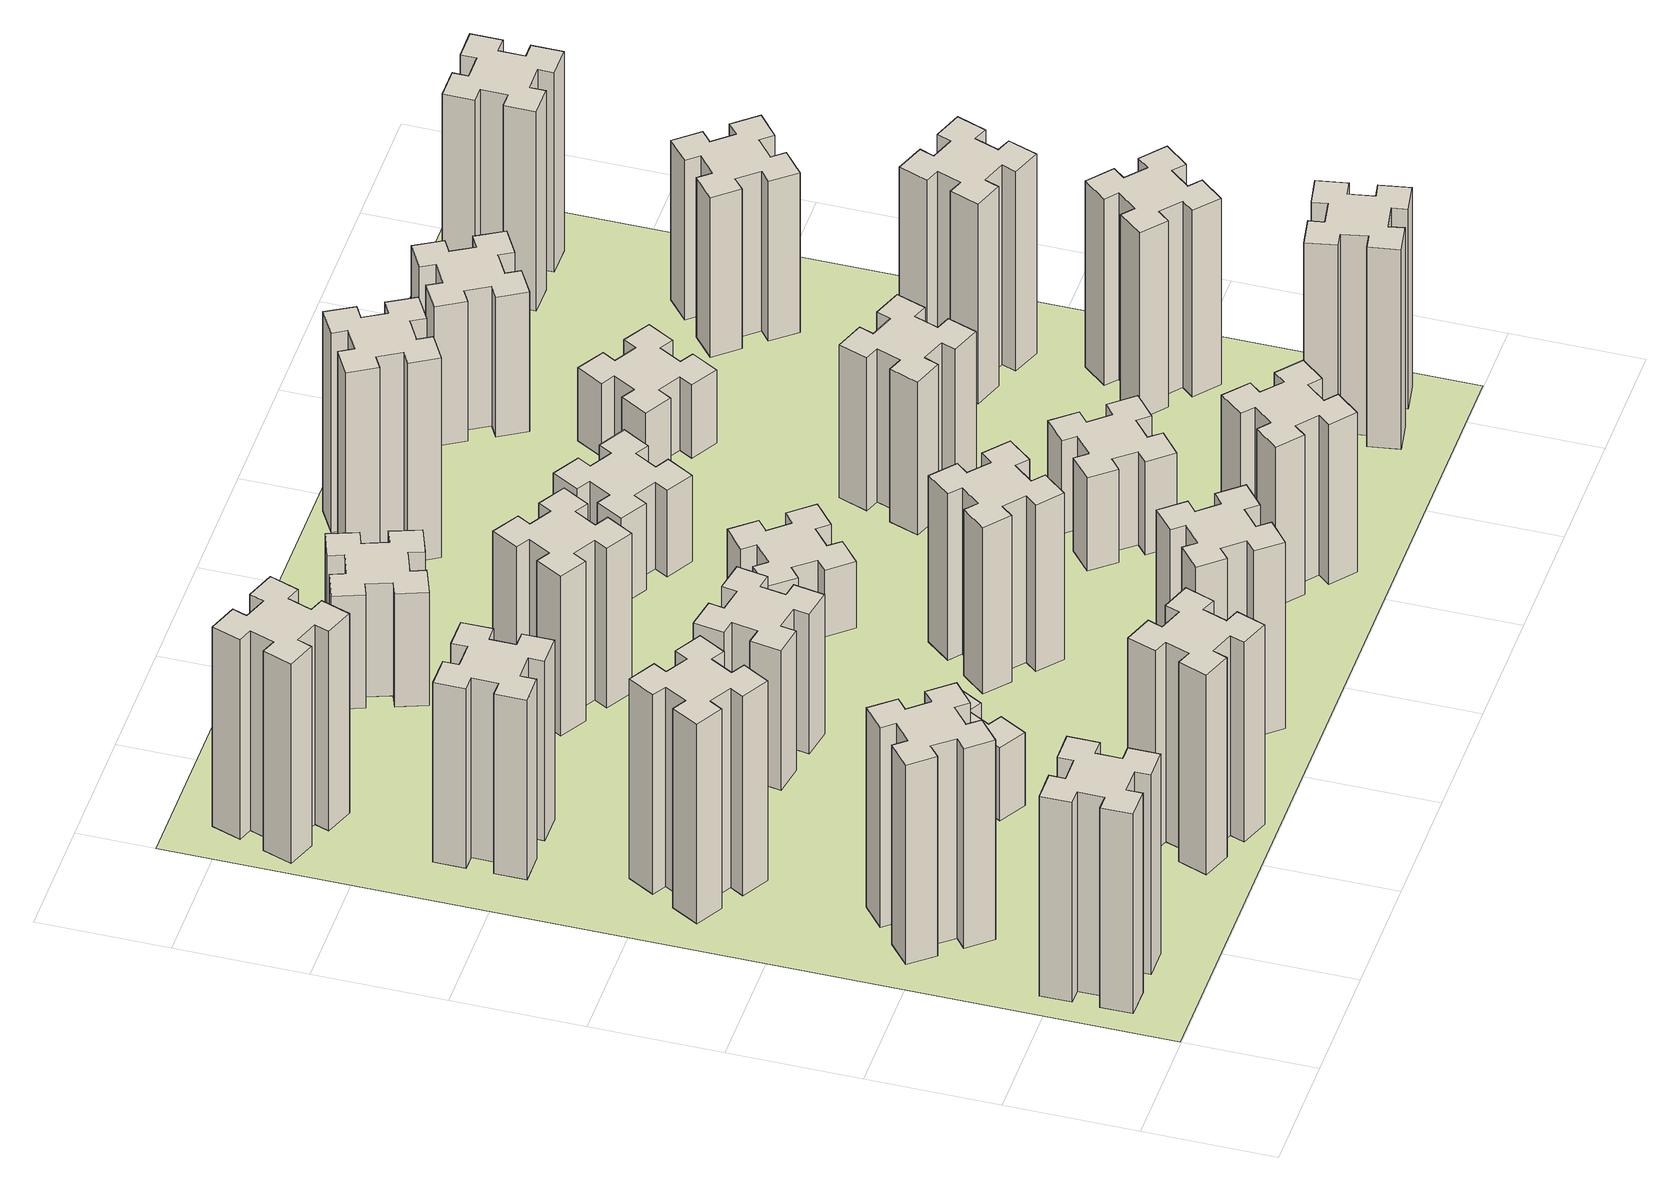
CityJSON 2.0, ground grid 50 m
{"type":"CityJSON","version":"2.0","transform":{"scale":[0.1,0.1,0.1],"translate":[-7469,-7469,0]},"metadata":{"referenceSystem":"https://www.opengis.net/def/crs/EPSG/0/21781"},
"CityObjects":{
"building1":{"type":"Building","attributes":{"class":"1000","function":"1000","usage":"1000","yearOfConstruction":2016,"roofType":"1000","measuredHeight":90,"storeysAboveGround":30,"storeysBelowGround":0},"geometry":[{"type":"Solid","lod":"1","boundaries":[[[[0,1,2,3,4,5,6,7,8,9,10,11,12,13,14,15,16,17,18,19]],[[17,16,20,21]],[[16,15,22,20]],[[15,14,23,22]],[[14,13,24,23]],[[13,12,25,24]],[[12,11,26,25]],[[11,10,27,26]],[[10,9,28,27]],[[9,8,29,28]],[[8,7,30,29]],[[7,6,31,30]],[[6,5,32,31]],[[5,4,33,32]],[[4,3,34,33]],[[3,2,35,34]],[[2,1,36,35]],[[1,0,37,36]],[[0,19,38,37]],[[19,18,39,38]],[[18,17,21,39]],[[24,25,26,27,28,29,30,31,32,33,34,35,36,37,38,39,21,20,22,23]]]]}]},
"building2":{"type":"Building","attributes":{"class":"1000","function":"1000","usage":"1000","yearOfConstruction":2016,"roofType":"1000","measuredHeight":90,"storeysAboveGround":30,"storeysBelowGround":0},"geometry":[{"type":"Solid","lod":"1","boundaries":[[[[40,41,42,43,44,45,46,47,48,49,50,51,52,53,54,55,56,57,58,59]],[[57,56,60,61]],[[56,55,62,60]],[[55,54,63,62]],[[54,53,64,63]],[[53,52,65,64]],[[52,51,66,65]],[[51,50,67,66]],[[50,49,68,67]],[[49,48,69,68]],[[48,47,70,69]],[[47,46,71,70]],[[46,45,72,71]],[[45,44,73,72]],[[44,43,74,73]],[[43,42,75,74]],[[42,41,76,75]],[[41,40,77,76]],[[40,59,78,77]],[[59,58,79,78]],[[58,57,61,79]],[[64,65,66,67,68,69,70,71,72,73,74,75,76,77,78,79,61,60,62,63]]]]}]},
"building3":{"type":"Building","attributes":{"class":"1000","function":"1000","usage":"1000","yearOfConstruction":2016,"roofType":"1000","measuredHeight":90,"storeysAboveGround":30,"storeysBelowGround":0},"geometry":[{"type":"Solid","lod":"1","boundaries":[[[[80,81,82,83,84,85,86,87,88,89,90,91,92,93,94,95,96,97,98,99]],[[97,96,100,101]],[[96,95,102,100]],[[95,94,103,102]],[[94,93,104,103]],[[93,92,105,104]],[[92,91,106,105]],[[91,90,107,106]],[[90,89,108,107]],[[89,88,109,108]],[[88,87,110,109]],[[87,86,111,110]],[[86,85,112,111]],[[85,84,113,112]],[[84,83,114,113]],[[83,82,115,114]],[[82,81,116,115]],[[81,80,117,116]],[[80,99,118,117]],[[99,98,119,118]],[[98,97,101,119]],[[104,105,106,107,108,109,110,111,112,113,114,115,116,117,118,119,101,100,102,103]]]]}]},
"building4":{"type":"Building","attributes":{"class":"1000","function":"1000","usage":"1000","yearOfConstruction":2016,"roofType":"1000","measuredHeight":81,"storeysAboveGround":30,"storeysBelowGround":0},"geometry":[{"type":"Solid","lod":"1","boundaries":[[[[120,121,122,123,124,125,126,127,128,129,130,131,132,133,134,135,136,137,138,139]],[[137,136,140,141]],[[136,135,142,140]],[[135,134,143,142]],[[134,133,144,143]],[[133,132,145,144]],[[132,131,146,145]],[[131,130,147,146]],[[130,129,148,147]],[[129,128,149,148]],[[128,127,150,149]],[[127,126,151,150]],[[126,125,152,151]],[[125,124,153,152]],[[124,123,154,153]],[[123,122,155,154]],[[122,121,156,155]],[[121,120,157,156]],[[120,139,158,157]],[[139,138,159,158]],[[138,137,141,159]],[[144,145,146,147,148,149,150,151,152,153,154,155,156,157,158,159,141,140,142,143]]]]}]},
"building5":{"type":"Building","attributes":{"class":"1000","function":"1000","usage":"1000","yearOfConstruction":2016,"roofType":"1000","measuredHeight":90,"storeysAboveGround":30,"storeysBelowGround":0},"geometry":[{"type":"Solid","lod":"1","boundaries":[[[[160,161,162,163,164,165,166,167,168,169,170,171,172,173,174,175,176,177,178,179]],[[177,176,180,181]],[[176,175,182,180]],[[175,174,183,182]],[[174,173,184,183]],[[173,172,185,184]],[[172,171,186,185]],[[171,170,187,186]],[[170,169,188,187]],[[169,168,189,188]],[[168,167,190,189]],[[167,166,191,190]],[[166,165,192,191]],[[165,164,193,192]],[[164,163,194,193]],[[163,162,195,194]],[[162,161,196,195]],[[161,160,197,196]],[[160,179,198,197]],[[179,178,199,198]],[[178,177,181,199]],[[184,185,186,187,188,189,190,191,192,193,194,195,196,197,198,199,181,180,182,183]]]]}]},
"building6":{"type":"Building","attributes":{"class":"1000","function":"1000","usage":"1000","yearOfConstruction":2016,"roofType":"1000","measuredHeight":90,"storeysAboveGround":30,"storeysBelowGround":0},"geometry":[{"type":"Solid","lod":"1","boundaries":[[[[200,201,202,203,204,205,206,207,208,209,210,211,212,213,214,215,216,217,218,219]],[[217,216,220,221]],[[216,215,222,220]],[[215,214,223,222]],[[214,213,224,223]],[[213,212,225,224]],[[212,211,226,225]],[[211,210,227,226]],[[210,209,228,227]],[[209,208,229,228]],[[208,207,230,229]],[[207,206,231,230]],[[206,205,232,231]],[[205,204,233,232]],[[204,203,234,233]],[[203,202,235,234]],[[202,201,236,235]],[[201,200,237,236]],[[200,219,238,237]],[[219,218,239,238]],[[218,217,221,239]],[[224,225,226,227,228,229,230,231,232,233,234,235,236,237,238,239,221,220,222,223]]]]}]},
"building7":{"type":"Building","attributes":{"class":"1000","function":"1000","usage":"1000","yearOfConstruction":2016,"roofType":"1000","measuredHeight":33,"storeysAboveGround":30,"storeysBelowGround":0},"geometry":[{"type":"Solid","lod":"1","boundaries":[[[[240,241,242,243,244,245,246,247,248,249,250,251,252,253,254,255,256,257,258,259]],[[257,256,260,261]],[[256,255,262,260]],[[255,254,263,262]],[[254,253,264,263]],[[253,252,265,264]],[[252,251,266,265]],[[251,250,267,266]],[[250,249,268,267]],[[249,248,269,268]],[[248,247,270,269]],[[247,246,271,270]],[[246,245,272,271]],[[245,244,273,272]],[[244,243,274,273]],[[243,242,275,274]],[[242,241,276,275]],[[241,240,277,276]],[[240,259,278,277]],[[259,258,279,278]],[[258,257,261,279]],[[264,265,266,267,268,269,270,271,272,273,274,275,276,277,278,279,261,260,262,263]]]]}]},
"building8":{"type":"Building","attributes":{"class":"1000","function":"1000","usage":"1000","yearOfConstruction":2016,"roofType":"1000","measuredHeight":63,"storeysAboveGround":30,"storeysBelowGround":0},"geometry":[{"type":"Solid","lod":"1","boundaries":[[[[280,281,282,283,284,285,286,287,288,289,290,291,292,293,294,295,296,297,298,299]],[[297,296,300,301]],[[296,295,302,300]],[[295,294,303,302]],[[294,293,304,303]],[[293,292,305,304]],[[292,291,306,305]],[[291,290,307,306]],[[290,289,308,307]],[[289,288,309,308]],[[288,287,310,309]],[[287,286,311,310]],[[286,285,312,311]],[[285,284,313,312]],[[284,283,314,313]],[[283,282,315,314]],[[282,281,316,315]],[[281,280,317,316]],[[280,299,318,317]],[[299,298,319,318]],[[298,297,301,319]],[[304,305,306,307,308,309,310,311,312,313,314,315,316,317,318,319,301,300,302,303]]]]}]},
"building9":{"type":"Building","attributes":{"class":"1000","function":"1000","usage":"1000","yearOfConstruction":2016,"roofType":"1000","measuredHeight":84,"storeysAboveGround":30,"storeysBelowGround":0},"geometry":[{"type":"Solid","lod":"1","boundaries":[[[[320,321,322,323,324,325,326,327,328,329,330,331,332,333,334,335,336,337,338,339]],[[337,336,340,341]],[[336,335,342,340]],[[335,334,343,342]],[[334,333,344,343]],[[333,332,345,344]],[[332,331,346,345]],[[331,330,347,346]],[[330,329,348,347]],[[329,328,349,348]],[[328,327,350,349]],[[327,326,351,350]],[[326,325,352,351]],[[325,324,353,352]],[[324,323,354,353]],[[323,322,355,354]],[[322,321,356,355]],[[321,320,357,356]],[[320,339,358,357]],[[339,338,359,358]],[[338,337,341,359]],[[344,345,346,347,348,349,350,351,352,353,354,355,356,357,358,359,341,340,342,343]]]]}]},
"building10":{"type":"Building","attributes":{"class":"1000","function":"1000","usage":"1000","yearOfConstruction":2016,"roofType":"1000","measuredHeight":72,"storeysAboveGround":30,"storeysBelowGround":0},"geometry":[{"type":"Solid","lod":"1","boundaries":[[[[360,361,362,363,364,365,366,367,368,369,370,371,372,373,374,375,376,377,378,379]],[[377,376,380,381]],[[376,375,382,380]],[[375,374,383,382]],[[374,373,384,383]],[[373,372,385,384]],[[372,371,386,385]],[[371,370,387,386]],[[370,369,388,387]],[[369,368,389,388]],[[368,367,390,389]],[[367,366,391,390]],[[366,365,392,391]],[[365,364,393,392]],[[364,363,394,393]],[[363,362,395,394]],[[362,361,396,395]],[[361,360,397,396]],[[360,379,398,397]],[[379,378,399,398]],[[378,377,381,399]],[[384,385,386,387,388,389,390,391,392,393,394,395,396,397,398,399,381,380,382,383]]]]}]},
"building11":{"type":"Building","attributes":{"class":"1000","function":"1000","usage":"1000","yearOfConstruction":2016,"roofType":"1000","measuredHeight":51,"storeysAboveGround":30,"storeysBelowGround":0},"geometry":[{"type":"Solid","lod":"1","boundaries":[[[[400,401,402,403,404,405,406,407,408,409,410,411,412,413,414,415,416,417,418,419]],[[417,416,420,421]],[[416,415,422,420]],[[415,414,423,422]],[[414,413,424,423]],[[413,412,425,424]],[[412,411,426,425]],[[411,410,427,426]],[[410,409,428,427]],[[409,408,429,428]],[[408,407,430,429]],[[407,406,431,430]],[[406,405,432,431]],[[405,404,433,432]],[[404,403,434,433]],[[403,402,435,434]],[[402,401,436,435]],[[401,400,437,436]],[[400,419,438,437]],[[419,418,439,438]],[[418,417,421,439]],[[424,425,426,427,428,429,430,431,432,433,434,435,436,437,438,439,421,420,422,423]]]]}]},
"building12":{"type":"Building","attributes":{"class":"1000","function":"1000","usage":"1000","yearOfConstruction":2016,"roofType":"1000","measuredHeight":75,"storeysAboveGround":30,"storeysBelowGround":0},"geometry":[{"type":"Solid","lod":"1","boundaries":[[[[440,441,442,443,444,445,446,447,448,449,450,451,452,453,454,455,456,457,458,459]],[[457,456,460,461]],[[456,455,462,460]],[[455,454,463,462]],[[454,453,464,463]],[[453,452,465,464]],[[452,451,466,465]],[[451,450,467,466]],[[450,449,468,467]],[[449,448,469,468]],[[448,447,470,469]],[[447,446,471,470]],[[446,445,472,471]],[[445,444,473,472]],[[444,443,474,473]],[[443,442,475,474]],[[442,441,476,475]],[[441,440,477,476]],[[440,459,478,477]],[[459,458,479,478]],[[458,457,461,479]],[[464,465,466,467,468,469,470,471,472,473,474,475,476,477,478,479,461,460,462,463]]]]}]},
"building13":{"type":"Building","attributes":{"class":"1000","function":"1000","usage":"1000","yearOfConstruction":2016,"roofType":"1000","measuredHeight":30,"storeysAboveGround":30,"storeysBelowGround":0},"geometry":[{"type":"Solid","lod":"1","boundaries":[[[[480,481,482,483,484,485,486,487,488,489,490,491,492,493,494,495,496,497,498,499]],[[497,496,500,501]],[[496,495,502,500]],[[495,494,503,502]],[[494,493,504,503]],[[493,492,505,504]],[[492,491,506,505]],[[491,490,507,506]],[[490,489,508,507]],[[489,488,509,508]],[[488,487,510,509]],[[487,486,511,510]],[[486,485,512,511]],[[485,484,513,512]],[[484,483,514,513]],[[483,482,515,514]],[[482,481,516,515]],[[481,480,517,516]],[[480,499,518,517]],[[499,498,519,518]],[[498,497,501,519]],[[504,505,506,507,508,509,510,511,512,513,514,515,516,517,518,519,501,500,502,503]]]]}]},
"building14":{"type":"Building","attributes":{"class":"1000","function":"1000","usage":"1000","yearOfConstruction":2016,"roofType":"1000","measuredHeight":72,"storeysAboveGround":30,"storeysBelowGround":0},"geometry":[{"type":"Solid","lod":"1","boundaries":[[[[520,521,522,523,524,525,526,527,528,529,530,531,532,533,534,535,536,537,538,539]],[[537,536,540,541]],[[536,535,542,540]],[[535,534,543,542]],[[534,533,544,543]],[[533,532,545,544]],[[532,531,546,545]],[[531,530,547,546]],[[530,529,548,547]],[[529,528,549,548]],[[528,527,550,549]],[[527,526,551,550]],[[526,525,552,551]],[[525,524,553,552]],[[524,523,554,553]],[[523,522,555,554]],[[522,521,556,555]],[[521,520,557,556]],[[520,539,558,557]],[[539,538,559,558]],[[538,537,541,559]],[[544,545,546,547,548,549,550,551,552,553,554,555,556,557,558,559,541,540,542,543]]]]}]},
"building15":{"type":"Building","attributes":{"class":"1000","function":"1000","usage":"1000","yearOfConstruction":2016,"roofType":"1000","measuredHeight":39,"storeysAboveGround":30,"storeysBelowGround":0},"geometry":[{"type":"Solid","lod":"1","boundaries":[[[[560,561,562,563,564,565,566,567,568,569,570,571,572,573,574,575,576,577,578,579]],[[577,576,580,581]],[[576,575,582,580]],[[575,574,583,582]],[[574,573,584,583]],[[573,572,585,584]],[[572,571,586,585]],[[571,570,587,586]],[[570,569,588,587]],[[569,568,589,588]],[[568,567,590,589]],[[567,566,591,590]],[[566,565,592,591]],[[565,564,593,592]],[[564,563,594,593]],[[563,562,595,594]],[[562,561,596,595]],[[561,560,597,596]],[[560,579,598,597]],[[579,578,599,598]],[[578,577,581,599]],[[584,585,586,587,588,589,590,591,592,593,594,595,596,597,598,599,581,580,582,583]]]]}]},
"building16":{"type":"Building","attributes":{"class":"1000","function":"1000","usage":"1000","yearOfConstruction":2016,"roofType":"1000","measuredHeight":90,"storeysAboveGround":30,"storeysBelowGround":0},"geometry":[{"type":"Solid","lod":"1","boundaries":[[[[600,601,602,603,604,605,606,607,608,609,610,611,612,613,614,615,616,617,618,619]],[[617,616,620,621]],[[616,615,622,620]],[[615,614,623,622]],[[614,613,624,623]],[[613,612,625,624]],[[612,611,626,625]],[[611,610,627,626]],[[610,609,628,627]],[[609,608,629,628]],[[608,607,630,629]],[[607,606,631,630]],[[606,605,632,631]],[[605,604,633,632]],[[604,603,634,633]],[[603,602,635,634]],[[602,601,636,635]],[[601,600,637,636]],[[600,619,638,637]],[[619,618,639,638]],[[618,617,621,639]],[[624,625,626,627,628,629,630,631,632,633,634,635,636,637,638,639,621,620,622,623]]]]}]},
"building17":{"type":"Building","attributes":{"class":"1000","function":"1000","usage":"1000","yearOfConstruction":2016,"roofType":"1000","measuredHeight":42,"storeysAboveGround":30,"storeysBelowGround":0},"geometry":[{"type":"Solid","lod":"1","boundaries":[[[[640,641,642,643,644,645,646,647,648,649,650,651,652,653,654,655,656,657,658,659]],[[657,656,660,661]],[[656,655,662,660]],[[655,654,663,662]],[[654,653,664,663]],[[653,652,665,664]],[[652,651,666,665]],[[651,650,667,666]],[[650,649,668,667]],[[649,648,669,668]],[[648,647,670,669]],[[647,646,671,670]],[[646,645,672,671]],[[645,644,673,672]],[[644,643,674,673]],[[643,642,675,674]],[[642,641,676,675]],[[641,640,677,676]],[[640,659,678,677]],[[659,658,679,678]],[[658,657,661,679]],[[664,665,666,667,668,669,670,671,672,673,674,675,676,677,678,679,661,660,662,663]]]]}]},
"building18":{"type":"Building","attributes":{"class":"1000","function":"1000","usage":"1000","yearOfConstruction":2016,"roofType":"1000","measuredHeight":69,"storeysAboveGround":30,"storeysBelowGround":0},"geometry":[{"type":"Solid","lod":"1","boundaries":[[[[680,681,682,683,684,685,686,687,688,689,690,691,692,693,694,695,696,697,698,699]],[[697,696,700,701]],[[696,695,702,700]],[[695,694,703,702]],[[694,693,704,703]],[[693,692,705,704]],[[692,691,706,705]],[[691,690,707,706]],[[690,689,708,707]],[[689,688,709,708]],[[688,687,710,709]],[[687,686,711,710]],[[686,685,712,711]],[[685,684,713,712]],[[684,683,714,713]],[[683,682,715,714]],[[682,681,716,715]],[[681,680,717,716]],[[680,699,718,717]],[[699,698,719,718]],[[698,697,701,719]],[[704,705,706,707,708,709,710,711,712,713,714,715,716,717,718,719,701,700,702,703]]]]}]},
"building19":{"type":"Building","attributes":{"class":"1000","function":"1000","usage":"1000","yearOfConstruction":2016,"roofType":"1000","measuredHeight":33,"storeysAboveGround":30,"storeysBelowGround":0},"geometry":[{"type":"Solid","lod":"1","boundaries":[[[[720,721,722,723,724,725,726,727,728,729,730,731,732,733,734,735,736,737,738,739]],[[737,736,740,741]],[[736,735,742,740]],[[735,734,743,742]],[[734,733,744,743]],[[733,732,745,744]],[[732,731,746,745]],[[731,730,747,746]],[[730,729,748,747]],[[729,728,749,748]],[[728,727,750,749]],[[727,726,751,750]],[[726,725,752,751]],[[725,724,753,752]],[[724,723,754,753]],[[723,722,755,754]],[[722,721,756,755]],[[721,720,757,756]],[[720,739,758,757]],[[739,738,759,758]],[[738,737,741,759]],[[744,745,746,747,748,749,750,751,752,753,754,755,756,757,758,759,741,740,742,743]]]]}]},
"building20":{"type":"Building","attributes":{"class":"1000","function":"1000","usage":"1000","yearOfConstruction":2016,"roofType":"1000","measuredHeight":90,"storeysAboveGround":30,"storeysBelowGround":0},"geometry":[{"type":"Solid","lod":"1","boundaries":[[[[760,761,762,763,764,765,766,767,768,769,770,771,772,773,774,775,776,777,778,779]],[[777,776,780,781]],[[776,775,782,780]],[[775,774,783,782]],[[774,773,784,783]],[[773,772,785,784]],[[772,771,786,785]],[[771,770,787,786]],[[770,769,788,787]],[[769,768,789,788]],[[768,767,790,789]],[[767,766,791,790]],[[766,765,792,791]],[[765,764,793,792]],[[764,763,794,793]],[[763,762,795,794]],[[762,761,796,795]],[[761,760,797,796]],[[760,779,798,797]],[[779,778,799,798]],[[778,777,781,799]],[[784,785,786,787,788,789,790,791,792,793,794,795,796,797,798,799,781,780,782,783]]]]}]},
"building21":{"type":"Building","attributes":{"class":"1000","function":"1000","usage":"1000","yearOfConstruction":2016,"roofType":"1000","measuredHeight":63,"storeysAboveGround":30,"storeysBelowGround":0},"geometry":[{"type":"Solid","lod":"1","boundaries":[[[[800,801,802,803,804,805,806,807,808,809,810,811,812,813,814,815,816,817,818,819]],[[817,816,820,821]],[[816,815,822,820]],[[815,814,823,822]],[[814,813,824,823]],[[813,812,825,824]],[[812,811,826,825]],[[811,810,827,826]],[[810,809,828,827]],[[809,808,829,828]],[[808,807,830,829]],[[807,806,831,830]],[[806,805,832,831]],[[805,804,833,832]],[[804,803,834,833]],[[803,802,835,834]],[[802,801,836,835]],[[801,800,837,836]],[[800,819,838,837]],[[819,818,839,838]],[[818,817,821,839]],[[824,825,826,827,828,829,830,831,832,833,834,835,836,837,838,839,821,820,822,823]]]]}]},
"building22":{"type":"Building","attributes":{"class":"1000","function":"1000","usage":"1000","yearOfConstruction":2016,"roofType":"1000","measuredHeight":84,"storeysAboveGround":30,"storeysBelowGround":0},"geometry":[{"type":"Solid","lod":"1","boundaries":[[[[840,841,842,843,844,845,846,847,848,849,850,851,852,853,854,855,856,857,858,859]],[[857,856,860,861]],[[856,855,862,860]],[[855,854,863,862]],[[854,853,864,863]],[[853,852,865,864]],[[852,851,866,865]],[[851,850,867,866]],[[850,849,868,867]],[[849,848,869,868]],[[848,847,870,869]],[[847,846,871,870]],[[846,845,872,871]],[[845,844,873,872]],[[844,843,874,873]],[[843,842,875,874]],[[842,841,876,875]],[[841,840,877,876]],[[840,859,878,877]],[[859,858,879,878]],[[858,857,861,879]],[[864,865,866,867,868,869,870,871,872,873,874,875,876,877,878,879,861,860,862,863]]]]}]},
"building23":{"type":"Building","attributes":{"class":"1000","function":"1000","usage":"1000","yearOfConstruction":2016,"roofType":"1000","measuredHeight":90,"storeysAboveGround":30,"storeysBelowGround":0},"geometry":[{"type":"Solid","lod":"1","boundaries":[[[[880,881,882,883,884,885,886,887,888,889,890,891,892,893,894,895,896,897,898,899]],[[897,896,900,901]],[[896,895,902,900]],[[895,894,903,902]],[[894,893,904,903]],[[893,892,905,904]],[[892,891,906,905]],[[891,890,907,906]],[[890,889,908,907]],[[889,888,909,908]],[[888,887,910,909]],[[887,886,911,910]],[[886,885,912,911]],[[885,884,913,912]],[[884,883,914,913]],[[883,882,915,914]],[[882,881,916,915]],[[881,880,917,916]],[[880,899,918,917]],[[899,898,919,918]],[[898,897,901,919]],[[904,905,906,907,908,909,910,911,912,913,914,915,916,917,918,919,901,900,902,903]]]]}]},
"building24":{"type":"Building","attributes":{"class":"1000","function":"1000","usage":"1000","yearOfConstruction":2016,"roofType":"1000","measuredHeight":72,"storeysAboveGround":30,"storeysBelowGround":0},"geometry":[{"type":"Solid","lod":"1","boundaries":[[[[920,921,922,923,924,925,926,927,928,929,930,931,932,933,934,935,936,937,938,939]],[[937,936,940,941]],[[936,935,942,940]],[[935,934,943,942]],[[934,933,944,943]],[[933,932,945,944]],[[932,931,946,945]],[[931,930,947,946]],[[930,929,948,947]],[[929,928,949,948]],[[928,927,950,949]],[[927,926,951,950]],[[926,925,952,951]],[[925,924,953,952]],[[924,923,954,953]],[[923,922,955,954]],[[922,921,956,955]],[[921,920,957,956]],[[920,939,958,957]],[[939,938,959,958]],[[938,937,941,959]],[[944,945,946,947,948,949,950,951,952,953,954,955,956,957,958,959,941,940,942,943]]]]}]},
"building25":{"type":"Building","attributes":{"class":"1000","function":"1000","usage":"1000","yearOfConstruction":2016,"roofType":"1000","measuredHeight":90,"storeysAboveGround":30,"storeysBelowGround":0},"geometry":[{"type":"Solid","lod":"1","boundaries":[[[[960,961,962,963,964,965,966,967,968,969,970,971,972,973,974,975,976,977,978,979]],[[977,976,980,981]],[[976,975,982,980]],[[975,974,983,982]],[[974,973,984,983]],[[973,972,985,984]],[[972,971,986,985]],[[971,970,987,986]],[[970,969,988,987]],[[969,968,989,988]],[[968,967,990,989]],[[967,966,991,990]],[[966,965,992,991]],[[965,964,993,992]],[[964,963,994,993]],[[963,962,995,994]],[[962,961,996,995]],[[961,960,997,996]],[[960,979,998,997]],[[979,978,999,998]],[[978,977,981,999]],[[984,985,986,987,988,989,990,991,992,993,994,995,996,997,998,999,981,980,982,983]]]]}]},
"landuse1":{"type":"LandUse","attributes":{"name":"plot1","function":"1010"},"geometry":[{"type":"MultiSurface","lod":"1","boundaries":[[[1000,1001,1002,1003]]]}]}
},
"vertices":[
[165,425,0],[165,325,0],[105,325,0],[105,205,0],[225,205,0],[225,265,0],[325,265,0],[325,205,0],[445,205,0],[445,325,0],[385,325,0],[385,425,0],[445,425,0],[445,545,0],[325,545,0],[325,485,0],[225,485,0],[225,545,0],[105,545,0],[105,425,0],[225,485,900],[225,545,900],[325,485,900],[325,545,900],[445,545,900],[445,425,900],[385,425,900],[385,325,900],[445,325,900],[445,205,900],[325,205,900],[325,265,900],[225,265,900],[225,205,900],[105,205,900],[105,325,900],[165,325,900],[165,425,900],[105,425,900],[105,545,900],
[492,1048,0],[427,1124,0],[473,1163,0],[396,1255,0],[304,1178,0],[343,1132,0],[266,1067,0],[228,1113,0],[136,1036,0],[213,944,0],[259,983,0],[323,906,0],[277,868,0],[354,776,0],[446,853,0],[408,899,0],[484,963,0],[523,917,0],[615,994,0],[538,1086,0],[484,963,900],[523,917,900],[408,899,900],[446,853,900],[354,776,900],[277,868,900],[323,906,900],[259,983,900],[213,944,900],[136,1036,900],[228,1113,900],[266,1067,900],[343,1132,900],[304,1178,900],[396,1255,900],[473,1163,900],[427,1124,900],[492,1048,900],[538,1086,900],[615,994,900],
[474,1926,0],[387,1976,0],[417,2028,0],[313,2088,0],[253,1984,0],[305,1954,0],[255,1867,0],[203,1897,0],[143,1793,0],[247,1733,0],[277,1785,0],[364,1735,0],[334,1683,0],[438,1623,0],[498,1727,0],[446,1757,0],[496,1844,0],[548,1814,0],[608,1918,0],[504,1978,0],[496,1844,900],[548,1814,900],[446,1757,900],[498,1727,900],[438,1623,900],[334,1683,900],[364,1735,900],[277,1785,900],[247,1733,900],[143,1793,900],[203,1897,900],[255,1867,900],[305,1954,900],[253,1984,900],[313,2088,900],[417,2028,900],[387,1976,900],[474,1926,900],[504,1978,900],[608,1918,900],
[485,2545,0],[485,2645,0],[545,2645,0],[545,2765,0],[425,2765,0],[425,2705,0],[325,2705,0],[325,2765,0],[205,2765,0],[205,2645,0],[265,2645,0],[265,2545,0],[205,2545,0],[205,2425,0],[325,2425,0],[325,2485,0],[425,2485,0],[425,2425,0],[545,2425,0],[545,2545,0],[425,2485,810],[425,2425,810],[325,2485,810],[325,2425,810],[205,2425,810],[205,2545,810],[265,2545,810],[265,2645,810],[205,2645,810],[205,2765,810],[325,2765,810],[325,2705,810],[425,2705,810],[425,2765,810],[545,2765,810],[545,2645,810],[485,2645,810],[485,2545,810],[545,2545,810],[545,2425,810],
[1029,360,0],[995,266,0],[939,287,0],[897,174,0],[1010,133,0],[1031,189,0],[1125,155,0],[1104,99,0],[1217,57,0],[1258,170,0],[1202,191,0],[1236,285,0],[1292,264,0],[1333,377,0],[1220,418,0],[1200,362,0],[1106,396,0],[1127,452,0],[1014,493,0],[973,380,0],[1106,396,900],[1127,452,900],[1200,362,900],[1220,418,900],[1333,377,900],[1292,264,900],[1236,285,900],[1202,191,900],[1258,170,900],[1217,57,900],[1104,99,900],[1125,155,900],[1031,189,900],[1010,133,900],[897,174,900],[939,287,900],[995,266,900],[1029,360,900],[973,380,900],[1014,493,900],
[189,3420,0],[155,3326,0],[99,3347,0],[57,3234,0],[170,3193,0],[191,3249,0],[285,3215,0],[264,3159,0],[377,3117,0],[418,3230,0],[362,3251,0],[396,3345,0],[452,3324,0],[493,3437,0],[380,3478,0],[360,3422,0],[266,3456,0],[287,3512,0],[174,3553,0],[133,3440,0],[266,3456,900],[287,3512,900],[360,3422,900],[380,3478,900],[493,3437,900],[452,3324,900],[396,3345,900],[362,3251,900],[418,3230,900],[377,3117,900],[264,3159,900],[285,3215,900],[191,3249,900],[170,3193,900],[57,3234,900],[99,3347,900],[155,3326,900],[189,3420,900],[133,3440,900],[174,3553,900],
[1086,1017,0],[1136,1104,0],[1188,1074,0],[1248,1178,0],[1144,1238,0],[1114,1186,0],[1027,1236,0],[1057,1288,0],[953,1348,0],[893,1244,0],[945,1214,0],[895,1127,0],[843,1157,0],[783,1053,0],[887,993,0],[917,1045,0],[1004,995,0],[974,943,0],[1078,883,0],[1138,987,0],[1004,995,330],[974,943,330],[917,1045,330],[887,993,330],[783,1053,330],[843,1157,330],[895,1127,330],[945,1214,330],[893,1244,330],[953,1348,330],[1057,1288,330],[1027,1236,330],[1114,1186,330],[1144,1238,330],[1248,1178,330],[1188,1074,330],[1136,1104,330],[1086,1017,330],[1138,987,330],[1078,883,330],
[1016,1924,0],[998,1825,0],[939,1836,0],[918,1717,0],[1037,1697,0],[1047,1756,0],[1145,1738,0],[1135,1679,0],[1253,1658,0],[1274,1777,0],[1215,1787,0],[1232,1885,0],[1291,1875,0],[1312,1993,0],[1194,2014,0],[1184,1955,0],[1085,1972,0],[1096,2031,0],[977,2052,0],[957,1934,0],[1085,1972,630],[1096,2031,630],[1184,1955,630],[1194,2014,630],[1312,1993,630],[1291,1875,630],[1232,1885,630],[1215,1787,630],[1274,1777,630],[1253,1658,630],[1135,1679,630],[1145,1738,630],[1047,1756,630],[1037,1697,630],[918,1717,630],[939,1836,630],[998,1825,630],[1016,1924,630],[957,1934,630],[977,2052,630],
[1639,343,0],[1703,266,0],[1657,228,0],[1734,136,0],[1826,213,0],[1788,259,0],[1864,323,0],[1903,277,0],[1995,354,0],[1918,446,0],[1872,408,0],[1807,484,0],[1853,523,0],[1776,615,0],[1684,538,0],[1723,492,0],[1646,427,0],[1608,473,0],[1516,396,0],[1593,304,0],[1646,427,840],[1608,473,840],[1723,492,840],[1684,538,840],[1776,615,840],[1853,523,840],[1807,484,840],[1872,408,840],[1918,446,840],[1995,354,840],[1903,277,840],[1864,323,840],[1788,259,840],[1826,213,840],[1734,136,840],[1657,228,840],[1703,266,840],[1639,343,840],[1593,304,840],[1516,396,840],
[1314,2666,0],[1227,2716,0],[1257,2768,0],[1153,2828,0],[1093,2724,0],[1145,2694,0],[1095,2607,0],[1043,2637,0],[983,2533,0],[1087,2473,0],[1117,2525,0],[1204,2475,0],[1174,2423,0],[1278,2363,0],[1338,2467,0],[1286,2497,0],[1336,2584,0],[1388,2554,0],[1448,2658,0],[1344,2718,0],[1336,2584,720],[1388,2554,720],[1286,2497,720],[1338,2467,720],[1278,2363,720],[1174,2423,720],[1204,2475,720],[1117,2525,720],[1087,2473,720],[983,2533,720],[1043,2637,720],[1095,2607,720],[1145,2694,720],[1093,2724,720],[1153,2828,720],[1257,2768,720],[1227,2716,720],[1314,2666,720],[1344,2718,720],[1448,2658,720],
[1125,3356,0],[1031,3322,0],[1010,3378,0],[897,3337,0],[939,3224,0],[995,3245,0],[1029,3151,0],[973,3130,0],[1014,3017,0],[1127,3059,0],[1106,3115,0],[1200,3149,0],[1220,3093,0],[1333,3134,0],[1292,3247,0],[1236,3226,0],[1202,3320,0],[1258,3340,0],[1217,3453,0],[1104,3412,0],[1202,3320,510],[1258,3340,510],[1236,3226,510],[1292,3247,510],[1333,3134,510],[1220,3093,510],[1200,3149,510],[1106,3115,510],[1127,3059,510],[1014,3017,510],[973,3130,510],[1029,3151,510],[995,3245,510],[939,3224,510],[897,3337,510],[1010,3378,510],[1031,3322,510],[1125,3356,510],[1104,3412,510],[1217,3453,510],
[1803,1324,0],[1739,1248,0],[1693,1286,0],[1616,1194,0],[1708,1117,0],[1746,1163,0],[1823,1099,0],[1784,1053,0],[1876,976,0],[1953,1068,0],[1907,1106,0],[1972,1183,0],[2018,1144,0],[2095,1236,0],[2003,1313,0],[1964,1267,0],[1888,1332,0],[1926,1378,0],[1834,1455,0],[1757,1363,0],[1888,1332,750],[1926,1378,750],[1964,1267,750],[2003,1313,750],[2095,1236,750],[2018,1144,750],[1972,1183,750],[1907,1106,750],[1953,1068,750],[1876,976,750],[1784,1053,750],[1823,1099,750],[1746,1163,750],[1708,1117,750],[1616,1194,750],[1693,1286,750],[1739,1248,750],[1803,1324,750],[1757,1363,750],[1834,1455,750],
[1972,1988,0],[1907,2064,0],[1953,2103,0],[1876,2195,0],[1784,2118,0],[1823,2072,0],[1746,2007,0],[1708,2053,0],[1616,1976,0],[1693,1884,0],[1739,1923,0],[1803,1846,0],[1757,1808,0],[1834,1716,0],[1926,1793,0],[1888,1839,0],[1964,1903,0],[2003,1857,0],[2095,1934,0],[2018,2026,0],[1964,1903,300],[2003,1857,300],[1888,1839,300],[1926,1793,300],[1834,1716,300],[1757,1808,300],[1803,1846,300],[1739,1923,300],[1693,1884,300],[1616,1976,300],[1708,2053,300],[1746,2007,300],[1823,2072,300],[1784,2118,300],[1876,2195,300],[1953,2103,300],[1907,2064,300],[1972,1988,300],[2018,2026,300],[2095,1934,300],
[2486,323,0],[2563,259,0],[2524,213,0],[2616,136,0],[2693,228,0],[2647,266,0],[2712,343,0],[2758,304,0],[2835,396,0],[2743,473,0],[2704,427,0],[2628,492,0],[2666,538,0],[2574,615,0],[2497,523,0],[2543,484,0],[2479,408,0],[2433,446,0],[2356,354,0],[2448,277,0],[2479,408,720],[2433,446,720],[2543,484,720],[2497,523,720],[2574,615,720],[2666,538,720],[2628,492,720],[2704,427,720],[2743,473,720],[2835,396,720],[2758,304,720],[2712,343,720],[2647,266,720],[2693,228,720],[2616,136,720],[2524,213,720],[2563,259,720],[2486,323,720],[2448,277,720],[2356,354,720],
[2026,2497,0],[2076,2584,0],[2128,2554,0],[2188,2658,0],[2084,2718,0],[2054,2666,0],[1967,2716,0],[1997,2768,0],[1893,2828,0],[1833,2724,0],[1885,2694,0],[1835,2607,0],[1783,2637,0],[1723,2533,0],[1827,2473,0],[1857,2525,0],[1944,2475,0],[1914,2423,0],[2018,2363,0],[2078,2467,0],[1944,2475,390],[1914,2423,390],[1857,2525,390],[1827,2473,390],[1723,2533,390],[1783,2637,390],[1835,2607,390],[1885,2694,390],[1833,2724,390],[1893,2828,390],[1997,2768,390],[1967,2716,390],[2054,2666,390],[2084,2718,390],[2188,2658,390],[2128,2554,390],[2076,2584,390],[2026,2497,390],[2078,2467,390],[2018,2363,390],
[1844,3556,0],[1757,3506,0],[1727,3558,0],[1623,3498,0],[1683,3394,0],[1735,3424,0],[1785,3337,0],[1733,3307,0],[1793,3203,0],[1897,3263,0],[1867,3315,0],[1954,3365,0],[1984,3313,0],[2088,3373,0],[2028,3477,0],[1976,3447,0],[1926,3534,0],[1978,3564,0],[1918,3668,0],[1814,3608,0],[1926,3534,900],[1978,3564,900],[1976,3447,900],[2028,3477,900],[2088,3373,900],[1984,3313,900],[1954,3365,900],[1867,3315,900],[1897,3263,900],[1793,3203,900],[1733,3307,900],[1785,3337,900],[1735,3424,900],[1683,3394,900],[1623,3498,900],[1727,3558,900],[1757,3506,900],[1844,3556,900],[1814,3608,900],[1918,3668,900],
[2563,1132,0],[2486,1067,0],[2448,1113,0],[2356,1036,0],[2433,944,0],[2479,983,0],[2543,906,0],[2497,868,0],[2574,776,0],[2666,853,0],[2628,899,0],[2704,963,0],[2743,917,0],[2835,994,0],[2758,1086,0],[2712,1048,0],[2647,1124,0],[2693,1163,0],[2616,1255,0],[2524,1178,0],[2647,1124,420],[2693,1163,420],[2712,1048,420],[2758,1086,420],[2835,994,420],[2743,917,420],[2704,963,420],[2628,899,420],[2666,853,420],[2574,776,420],[2497,868,420],[2543,906,420],[2479,983,420],[2433,944,420],[2356,1036,420],[2448,1113,420],[2486,1067,420],[2563,1132,420],[2524,1178,420],[2616,1255,420],
[2682,1671,0],[2716,1765,0],[2772,1744,0],[2813,1857,0],[2700,1898,0],[2680,1842,0],[2586,1876,0],[2607,1932,0],[2494,1973,0],[2453,1860,0],[2509,1840,0],[2475,1746,0],[2419,1767,0],[2377,1654,0],[2490,1613,0],[2511,1669,0],[2605,1635,0],[2584,1579,0],[2697,1537,0],[2738,1650,0],[2605,1635,690],[2584,1579,690],[2511,1669,690],[2490,1613,690],[2377,1654,690],[2419,1767,690],[2475,1746,690],[2509,1840,690],[2453,1860,690],[2494,1973,690],[2607,1932,690],[2586,1876,690],[2680,1842,690],[2700,1898,690],[2813,1857,690],[2772,1744,690],[2716,1765,690],[2682,1671,690],[2738,1650,690],[2697,1537,690],
[2666,2597,0],[2716,2684,0],[2768,2654,0],[2828,2758,0],[2724,2818,0],[2694,2766,0],[2607,2816,0],[2637,2868,0],[2533,2928,0],[2473,2824,0],[2525,2794,0],[2475,2707,0],[2423,2737,0],[2363,2633,0],[2467,2573,0],[2497,2625,0],[2584,2575,0],[2554,2523,0],[2658,2463,0],[2718,2567,0],[2584,2575,330],[2554,2523,330],[2497,2625,330],[2467,2573,330],[2363,2633,330],[2423,2737,330],[2475,2707,330],[2525,2794,330],[2473,2824,330],[2533,2928,330],[2637,2868,330],[2607,2816,330],[2694,2766,330],[2724,2818,330],[2828,2758,330],[2768,2654,330],[2716,2684,330],[2666,2597,330],[2718,2567,330],[2658,2463,330],
[3465,492,0],[3367,475,0],[3357,534,0],[3238,513,0],[3259,395,0],[3318,405,0],[3336,307,0],[3277,297,0],[3297,178,0],[3416,199,0],[3405,258,0],[3504,276,0],[3514,217,0],[3632,237,0],[3611,356,0],[3552,345,0],[3535,444,0],[3594,454,0],[3573,572,0],[3455,551,0],[3535,444,900],[3594,454,900],[3552,345,900],[3611,356,900],[3632,237,900],[3514,217,900],[3504,276,900],[3405,258,900],[3416,199,900],[3297,178,900],[3277,297,900],[3336,307,900],[3318,405,900],[3259,395,900],[3238,513,900],[3357,534,900],[3367,475,900],[3465,492,900],[3455,551,900],[3573,572,900],
[2716,3347,0],[2666,3434,0],[2718,3464,0],[2658,3568,0],[2554,3508,0],[2584,3456,0],[2497,3406,0],[2467,3458,0],[2363,3398,0],[2423,3294,0],[2475,3324,0],[2525,3237,0],[2473,3207,0],[2533,3103,0],[2637,3163,0],[2607,3215,0],[2694,3265,0],[2724,3213,0],[2828,3273,0],[2768,3377,0],[2694,3265,630],[2724,3213,630],[2607,3215,630],[2637,3163,630],[2533,3103,630],[2473,3207,630],[2525,3237,630],[2475,3324,630],[2423,3294,630],[2363,3398,630],[2467,3458,630],[2497,3406,630],[2584,3456,630],[2554,3508,630],[2658,3568,630],[2718,3464,630],[2666,3434,630],[2716,3347,630],[2768,3377,630],[2828,3273,630],
[3487,1006,0],[3552,1083,0],[3598,1044,0],[3675,1136,0],[3583,1213,0],[3544,1167,0],[3468,1232,0],[3506,1278,0],[3414,1355,0],[3337,1263,0],[3383,1224,0],[3319,1148,0],[3273,1186,0],[3196,1094,0],[3288,1017,0],[3326,1063,0],[3403,999,0],[3364,953,0],[3456,876,0],[3533,968,0],[3403,999,840],[3364,953,840],[3326,1063,840],[3288,1017,840],[3196,1094,840],[3273,1186,840],[3319,1148,840],[3383,1224,840],[3337,1263,840],[3414,1355,840],[3506,1278,840],[3468,1232,840],[3544,1167,840],[3583,1213,840],[3675,1136,840],[3598,1044,840],[3552,1083,840],[3487,1006,840],[3533,968,840],[3456,876,840],
[3420,1842,0],[3326,1876,0],[3347,1932,0],[3234,1973,0],[3193,1860,0],[3249,1840,0],[3215,1746,0],[3159,1767,0],[3117,1654,0],[3230,1613,0],[3251,1669,0],[3345,1635,0],[3324,1579,0],[3437,1537,0],[3478,1650,0],[3422,1671,0],[3456,1765,0],[3512,1744,0],[3553,1857,0],[3440,1898,0],[3456,1765,900],[3512,1744,900],[3422,1671,900],[3478,1650,900],[3437,1537,900],[3324,1579,900],[3345,1635,900],[3251,1669,900],[3230,1613,900],[3117,1654,900],[3159,1767,900],[3215,1746,900],[3249,1840,900],[3193,1860,900],[3234,1973,900],[3347,1932,900],[3326,1876,900],[3420,1842,900],[3440,1898,900],[3553,1857,900],
[3219,2563,0],[3283,2486,0],[3237,2448,0],[3314,2356,0],[3406,2433,0],[3368,2479,0],[3444,2543,0],[3483,2497,0],[3575,2574,0],[3498,2666,0],[3452,2628,0],[3387,2704,0],[3433,2743,0],[3356,2835,0],[3264,2758,0],[3303,2712,0],[3226,2647,0],[3188,2693,0],[3096,2616,0],[3173,2524,0],[3226,2647,720],[3188,2693,720],[3303,2712,720],[3264,2758,720],[3356,2835,720],[3433,2743,720],[3387,2704,720],[3452,2628,720],[3498,2666,720],[3575,2574,720],[3483,2497,720],[3444,2543,720],[3368,2479,720],[3406,2433,720],[3314,2356,720],[3237,2448,720],[3283,2486,720],[3219,2563,720],[3173,2524,720],[3096,2616,720],
[3285,3325,0],[3385,3325,0],[3385,3265,0],[3505,3265,0],[3505,3385,0],[3445,3385,0],[3445,3485,0],[3505,3485,0],[3505,3605,0],[3385,3605,0],[3385,3545,0],[3285,3545,0],[3285,3605,0],[3165,3605,0],[3165,3485,0],[3225,3485,0],[3225,3385,0],[3165,3385,0],[3165,3265,0],[3285,3265,0],[3225,3385,900],[3165,3385,900],[3225,3485,900],[3165,3485,900],[3165,3605,900],[3285,3605,900],[3285,3545,900],[3385,3545,900],[3385,3605,900],[3505,3605,900],[3505,3485,900],[3445,3485,900],[3445,3385,900],[3505,3385,900],[3505,3265,900],[3385,3265,900],[3385,3325,900],[3285,3325,900],[3285,3265,900],[3165,3265,900],
[5,3705,0],[3705,3705,0],[3705,5,0],[5,5,0]
]}
